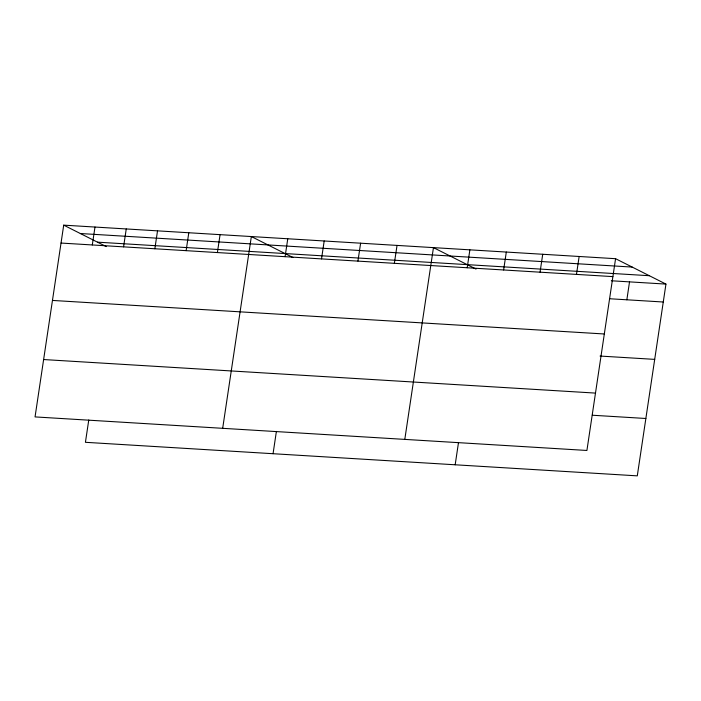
<?xml version="1.0" encoding="UTF-8"?>
<svg xmlns="http://www.w3.org/2000/svg" width="701" height="701" viewBox="0 0 701 701"><rect width="100%" height="100%" fill="white"/><g stroke="black" fill="none" stroke-linecap="round" stroke-linejoin="round"><path stroke-width="1.05" d="M63.712 225.144L35.05 416.911L586.912 450.463L615.574 258.695L63.712 225.144L106.263 246.594M92.304 244.956L94.986 227.045M88.764 419.995L85.426 442.305L637.288 475.856L665.95 284.089L615.574 258.695M123.578 246.857L126.25 228.947M154.851 248.759L157.523 230.848M186.124 250.66L188.797 232.75M217.398 252.562L220.07 234.651M222.681 428.32L251.344 236.552L292.922 257.512M285.088 256.68L287.769 238.769M273.057 453.713L276.396 431.404M321.514 258.897L324.186 240.978M357.931 261.105L360.612 243.194M394.356 263.322L397.038 245.411M404.801 439.387L433.455 247.619L476.014 269.07M467.199 267.756L469.88 249.836M455.177 464.789L458.507 442.471M503.625 269.964L506.306 252.053M540.05 272.181L542.723 254.27M576.476 274.398L579.149 256.478M626.852 299.791L629.524 281.872M80.335 233.521L632.197 267.072M97.465 242.16L649.328 275.712M61.031 243.054L612.893 276.615M611.316 280.768L665.95 284.089M609.712 298.749L663.269 302.008M52.461 300.431L604.323 333.983M600.065 356.055L654.699 359.376M43.628 359.543L595.491 393.095M592.301 415.229L645.866 418.488"/></g></svg>
